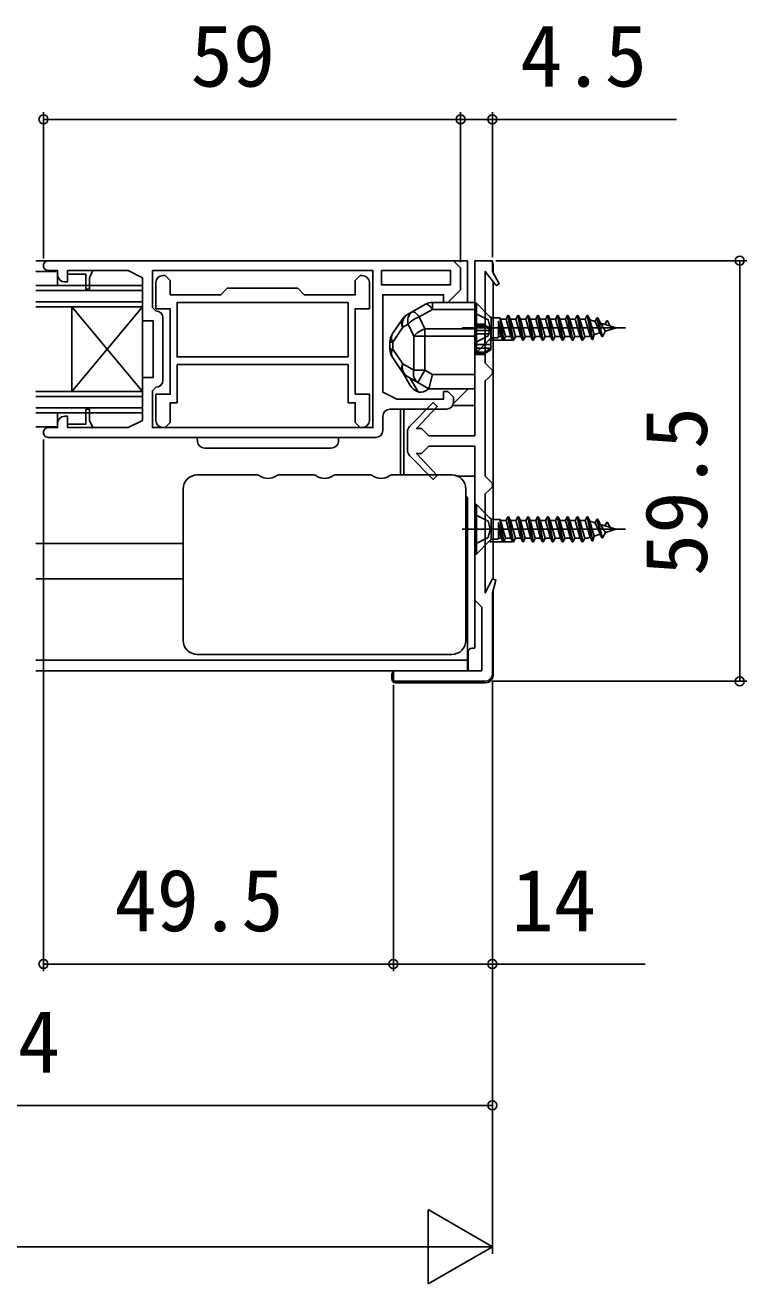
# Model space of a CAD drawing. Units: millimetres, scale not verified. Extents: x -525 to 525, y -782 to 777.
# Drawn here: x 138.9 to 241, y 87.4 to 265.5 of the extents above; entities that cross this region are included whole.
import ezdxf
from ezdxf.enums import TextEntityAlignment as Align

# ---------------------------------------------------------------- set-up
doc = ezdxf.new("R2010")
doc.units = ezdxf.units.MM
doc.header["$LTSCALE"] = 4
for name, color, linetype in [('0-2_YKK_11', 7, 'Continuous'), ('0-3_YKK_12', 2, 'Continuous'), ('0-4_YKK_13', 4, 'Continuous'), ('0-6_YKK_D', 6, 'Continuous')]:
    doc.layers.add(name, color=color, linetype=linetype)
doc.styles.add('ＭＳ ゴシック', font='')
doc.styles.get('ＭＳ ゴシック').set_extended_font_data('MS Gothic')

msp = doc.modelspace()

# ---------------------------------------------------------------- linework, layer by layer
at = {"layer": '0-2_YKK_11'}
for p, q in [((158.4, 215.234), (158.4, 224.034)), ((198.5, 211.134), (190.5, 211.134)), ((189.5, 210.134), (189.5, 208.134)), ((188.5, 207.134), (142.2, 207.134)), ((193, 207.975), (193, 205.293))]:
    msp.add_line(p, q, dxfattribs=at)
for points in [[(142.2, 232.134), (199.5, 232.134), (200.5, 231.134), (200.5, 228.034), (198.7, 226.234), (198.1, 226.234), (198.1, 227.334), (189.5, 227.334), (189.5, 213.534), (191.5, 212.534), (198.1, 212.534), (198.1, 213.634), (198.7, 213.634), (199.5, 212.834), (199.5, 212.134)], [(202.5, 232.134), (202.5, 207.384), (196, 207.384), (195.5, 207.884), (195, 208.384), (194.282, 208.384), (197.196, 211.516), (196.618, 212.068), (193.286, 208.676)], [(205, 173.634), (205, 185.134), (205.498, 186.944), (205.04, 187.124), (204, 185.134), (204, 199.134), (204.5, 199.634), (205, 200.134), (205, 200.634), (204.5, 201.134), (204, 201.634), (204, 215.134), (204.5, 215.634), (205, 216.134), (205, 216.634), (204.5, 217.134), (204, 217.634), (204, 230.634), (205.563, 228.617), (205.977, 228.89), (205, 230.634), (205, 232.134), (202.5, 232.134)], [(143.5, 230.134), (143.5, 230.734), (142.2, 230.734)], [(144.5, 210.134), (144.9, 210.134), (144.9, 209.034), (147.5, 209.034), (147.5, 211.134), (148, 211.134), (148, 209.534), (148.5, 208.534), (153.5, 208.534), (155.5, 209.534), (155.5, 215.634), (157, 215.634), (157, 223.634), (155.5, 223.634), (155.5, 229.734), (153.5, 230.734), (148.5, 230.734), (148, 229.734), (148, 228.134), (147.5, 228.134), (147.5, 230.234), (144.9, 230.234), (144.9, 229.134), (144.5, 229.134)], [(156.9, 230.734), (188.1, 230.734), (188.1, 208.534), (156.9, 208.534), (156.9, 213.734), (157.4, 214.234)], [(157.4, 225.034), (156.9, 225.534), (156.9, 230.734)], [(186.6, 230.034), (186.3, 230.034), (185.6, 229.334), (185.6, 227.334), (178.4, 227.334), (177.5, 228.234), (167.5, 228.234), (166.6, 227.334), (159.4, 227.334), (159.4, 229.334), (158.7, 230.034), (158.4, 230.034)], [(157.4, 229.034), (157.4, 225.334), (159.4, 225.334), (159.4, 213.234), (157.4, 213.234), (157.4, 209.534)], [(187.6, 209.534), (187.6, 213.234), (185.6, 213.234), (185.6, 225.334), (187.6, 225.334), (187.6, 229.034)], [(158.4, 208.534), (158.7, 208.534), (159.4, 209.234), (159.4, 212.034), (160.4, 212.034), (160.4, 217.434)], [(160.4, 217.434), (184.6, 217.434), (184.6, 212.034), (185.6, 212.034), (185.6, 209.234), (186.3, 208.534), (186.6, 208.534)], [(142.2, 208.534), (143.5, 208.534), (143.5, 209.134)], [(193.286, 204.593), (196.618, 201.2), (197.196, 201.753), (194.282, 204.884), (195, 204.884), (195.5, 205.384), (196, 205.884), (202.5, 205.884), (202.5, 184.134), (203, 183.634), (203.5, 183.134), (203.5, 174.134), (191, 174.134), (191, 172.634), (204, 172.634)]]:
    msp.add_lwpolyline(points, dxfattribs=at)
for points in [[(148.5, 230.734), (144.9, 230.734), (144.9, 230.234), (147.5, 230.234), (147.5, 228.134), (148, 228.134), (148, 229.734)], [(189.3, 230.734), (199.1, 230.734), (199.1, 228.734), (189.3, 228.734)], [(184.6, 226.234), (160.4, 226.234), (160.4, 218.534), (184.6, 218.534)], [(148.5, 208.534), (144.9, 208.534), (144.9, 209.034), (147.5, 209.034), (147.5, 211.134), (148, 211.134), (148, 209.534)]]:
    msp.add_lwpolyline(points, close=True, dxfattribs=at)
for centre, radius, start, end in [((142.2, 231.434), 0.7, 89.99999, 270.00001), ((144.5, 230.134), 1, 180.00001, 269.99999), ((158.4, 229.034), 1, 90.00001, 179.99999), ((186.6, 229.034), 1, 0.00001, 89.99999), ((157.4, 224.034), 1, 0.00001, 89.99999), ((157.4, 215.234), 1, 270.00001, 359.99999), ((198.5, 212.134), 1, 270.00001, 359.99999), ((190.5, 210.134), 1, 90.00001, 179.99999), ((142.2, 207.834), 0.7, 89.99999, 270.00001), ((144.5, 209.134), 1, 90.00001, 179.99999), ((158.4, 209.534), 1, 180.00001, 269.99999), ((186.6, 209.534), 1, 270.00001, 359.99999), ((194, 207.975), 1, 135.51576, 180.00003), ((188.5, 208.134), 1, 270.00001, 359.99999), ((194, 205.293), 1, 179.99997, 224.48424), ((204, 173.634), 1, 270.00001, 359.99999)]:
    msp.add_arc(centre, radius, start, end, dxfattribs=at)
at = {"layer": '0-3_YKK_12'}
for p, q in [((201.5, 232.134), (140.41, 232.134)), ((201.5, 226.234), (201.5, 232.134)), ((140.41, 230.634), (143.3, 230.634)), ((143.5, 228.634), (143.5, 230.234)), ((155.5, 228.634), (140.41, 228.634)), ((155.5, 210.634), (155.5, 228.634)), ((155.5, 227.934), (140.41, 227.934)), ((155.5, 226.334), (140.41, 226.334)), ((155.5, 225.634), (140.41, 225.634)), ((145.5, 213.634), (145.5, 225.634)), ((145.5, 213.634), (155.5, 225.634)), ((145.5, 225.634), (155.5, 213.634)), ((199.5, 211.934), (201.5, 213.934)), ((201.5, 213.934), (201.5, 214.034)), ((155.5, 213.634), (140.41, 213.634)), ((155.5, 212.934), (140.41, 212.934)), ((199.5, 211.934), (199.479, 211.934)), ((155.5, 211.334), (140.41, 211.334)), ((155.5, 210.634), (140.41, 210.634)), ((143.5, 209.147), (143.501, 210.634)), ((192, 211.134), (192, 201.834)), ((140.41, 208.634), (143.3, 208.634)), ((201.26, 198.874), (201.5, 198.634)), ((201.5, 184.034), (201.5, 198.634)), ((161.26, 192.134), (140.41, 192.134)), ((201.5, 192.134), (201.26, 192.134)), ((161.26, 187.134), (140.41, 187.134)), ((201.5, 187.134), (201.26, 187.134)), ((201.5, 174.134), (201.5, 184.034)), ((140.41, 175.634), (201.5, 175.634)), ((140.41, 174.134), (191.498, 174.134))]:
    msp.add_line(p, q, dxfattribs=at)
at = {"layer": '0-4_YKK_13'}
for p, q in [((202.5, 211.634), (202.5, 232.134)), ((202.5, 232.134), (204.6, 232.134)), ((205.1, 231.634), (205.1, 230.456)), ((205.1, 229.215), (205.1, 228.234)), ((205.1, 227.234), (205.1, 228.234)), ((202.5, 226.234), (196.531, 226.234)), ((196.531, 226.234), (196.531, 225.257)), ((202.5, 225.257), (202.5, 226.234)), ((205.1, 227.234), (205.1, 218.734)), ((194.66, 224.188), (196.531, 225.257)), ((196.531, 225.257), (202.5, 225.257)), ((204.615, 224.269), (202.75, 226.134)), ((219.1, 221.004), (218.4, 224.384)), ((218.5, 224.384), (219.2, 221.004)), ((192.238, 223.842), (190.835, 221.738)), ((190.938, 220.629), (192.34, 222.732)), ((192.34, 222.732), (193.098, 223.166)), ((193.098, 223.166), (193.899, 221.484)), ((223.846, 222.634), (200.712, 222.634)), ((202.5, 223.184), (203.784, 223.184)), ((203.784, 222.971), (202.5, 222.971)), ((202.5, 222.888), (203.934, 222.888)), ((203.784, 223.184), (203.784, 222.971)), ((203.934, 223.034), (204.8, 222.534)), ((203.934, 223.034), (203.934, 222.888)), ((203.934, 222.888), (204.8, 222.333)), ((204.85, 221.234), (204.85, 224.034)), ((205.85, 222.757), (206.234, 221.394)), ((206.082, 224.034), (206.618, 220.921)), ((206.165, 223.874), (206.865, 221.394)), ((206.934, 223.874), (207.634, 221.394)), ((218.134, 223.874), (218.834, 221.514)), ((219.534, 223.541), (220.234, 221.942)), ((219.8, 224.051), (220.5, 221.432)), ((219.9, 224.051), (220.6, 221.432)), ((220.284, 223.312), (220.984, 222.171)), ((195.461, 222.507), (195.461, 221.484)), ((195.461, 221.484), (202.5, 221.484)), ((204.8, 222.284), (202.5, 222.284)), ((202.5, 221.784), (203.934, 221.784)), ((202.5, 221.484), (202.5, 216.034)), ((202.75, 219.134), (204.615, 221)), ((203.934, 221.784), (203.934, 220.284)), ((207.794, 220.884), (204.664, 220.884)), ((204.8, 222.333), (204.8, 222.534)), ((204.8, 222.284), (204.8, 222.333)), ((204.8, 221.784), (204.8, 222.284)), ((207.9, 220.884), (208, 220.884)), ((209.034, 221.394), (208.265, 221.394)), ((209.3, 220.884), (209.4, 220.884)), ((210.434, 221.394), (209.665, 221.394)), ((210.7, 220.884), (210.8, 220.884)), ((211.834, 221.394), (211.065, 221.394)), ((212.1, 220.884), (212.2, 220.884)), ((213.234, 221.394), (212.465, 221.394)), ((213.5, 220.884), (213.6, 220.884)), ((214.634, 221.394), (213.865, 221.394)), ((214.9, 220.884), (215, 220.884)), ((216.034, 221.394), (215.265, 221.394)), ((216.3, 220.884), (216.4, 220.884)), ((217.434, 221.394), (216.665, 221.394)), ((217.7, 220.884), (217.8, 220.884)), ((218.324, 221.394), (218.065, 221.394)), ((190.5, 220.629), (190.5, 219.64)), ((190.938, 220.629), (190.5, 220.629)), ((190.938, 219.64), (190.5, 219.64)), ((190.938, 219.64), (190.938, 220.629)), ((192.34, 217.537), (190.938, 219.64)), ((202.5, 220.284), (203.934, 220.284)), ((202.5, 219.784), (204.8, 219.784)), ((202.5, 219.18), (203.934, 219.18)), ((203.784, 219.098), (202.5, 219.098)), ((203.784, 219.098), (203.784, 218.884)), ((203.934, 220.284), (204.8, 220.284)), ((204.8, 219.735), (203.934, 219.18)), ((204.8, 219.534), (203.934, 219.034)), ((203.934, 219.18), (203.934, 219.034)), ((204.8, 219.784), (204.8, 220.284)), ((204.8, 219.735), (204.8, 219.784)), ((204.8, 219.534), (204.8, 219.735)), ((190.835, 218.531), (192.238, 216.427)), ((193.899, 216.646), (192.34, 217.537)), ((203.784, 218.884), (202.5, 218.884)), ((205.1, 217.734), (205.1, 218.734)), ((205.1, 217.734), (205.1, 198.534)), ((192.384, 216.234), (193.392, 214.489)), ((192.909, 215.8), (194.469, 214.909)), ((194.486, 213.593), (193.361, 215.542)), ((195.461, 216.646), (193.899, 216.646)), ((195.461, 216.646), (194.469, 214.909)), ((196.531, 216.034), (195.461, 216.646)), ((202.5, 216.034), (196.531, 216.034)), ((194.469, 214.909), (196, 214.034)), ((194.998, 213.534), (194.698, 213.534)), ((192.5, 211.134), (192.5, 208.427)), ((202.5, 211.634), (199.366, 211.634)), ((192.5, 208.427), (192.5, 204.841)), ((182.251, 207.134), (183.25, 207.134)), ((183.25, 207.134), (183.215, 206.573)), ((182.217, 205.634), (164.282, 205.634)), ((192.5, 204.841), (192.5, 201.834)), ((163.26, 201.834), (171.588, 201.834)), ((174.931, 201.834), (179.588, 201.834)), ((182.931, 201.834), (187.588, 201.834)), ((190.931, 201.834), (199.26, 201.834)), ((200.131, 201.634), (202.5, 201.634)), ((202.5, 196.236), (202.5, 201.634)), ((161.26, 195.857), (161.26, 199.834)), ((201.26, 199.834), (201.26, 195.857)), ((205.1, 197.534), (205.1, 198.534)), ((204.615, 195.769), (202.75, 197.634)), ((205.1, 197.534), (205.1, 188.534)), ((161.26, 182.412), (161.26, 195.857)), ((223.846, 194.134), (200.712, 194.134)), ((201.26, 195.857), (201.26, 182.412)), ((204.85, 192.734), (204.85, 195.534)), ((205.85, 194.257), (206.234, 192.894)), ((206.082, 195.534), (206.618, 192.421)), ((206.165, 195.374), (206.865, 192.894)), ((206.934, 195.374), (207.634, 192.894)), ((218.134, 195.374), (218.834, 193.014)), ((219.1, 192.504), (218.4, 195.884)), ((218.5, 195.884), (219.2, 192.504)), ((219.534, 195.041), (220.234, 193.442)), ((219.8, 195.551), (220.5, 192.932)), ((219.9, 195.551), (220.6, 192.932)), ((220.284, 194.812), (220.984, 193.671)), ((202.75, 190.634), (204.615, 192.5)), ((207.794, 192.384), (204.664, 192.384)), ((207.9, 192.384), (208, 192.384)), ((209.034, 192.894), (208.265, 192.894)), ((209.3, 192.384), (209.4, 192.384)), ((210.434, 192.894), (209.665, 192.894)), ((210.7, 192.384), (210.8, 192.384)), ((211.834, 192.894), (211.065, 192.894)), ((212.1, 192.384), (212.2, 192.384)), ((213.234, 192.894), (212.465, 192.894)), ((213.5, 192.384), (213.6, 192.384)), ((214.634, 192.894), (213.865, 192.894)), ((214.9, 192.384), (215, 192.384)), ((216.034, 192.894), (215.265, 192.894)), ((216.3, 192.384), (216.4, 192.384)), ((217.434, 192.894), (216.665, 192.894)), ((217.7, 192.384), (217.8, 192.384)), ((218.324, 192.894), (218.065, 192.894)), ((205.1, 187.534), (205.1, 188.534)), ((205.1, 187.534), (205.1, 187.184)), ((205.1, 185.498), (205.1, 173.433)), ((202.5, 177.334), (202.5, 184.036)), ((161.26, 178.434), (161.26, 182.412)), ((201.26, 182.412), (201.26, 178.434)), ((199.26, 176.434), (163.26, 176.434)), ((201.6, 176.834), (201.6, 174.334)), ((202.5, 177.334), (202.1, 177.334)), ((190.8, 172.933), (190.8, 173.634)), ((191.3, 174.134), (201.6, 174.134)), ((201.6, 174.334), (201.6, 174.134)), ((204.101, 172.434), (191.299, 172.434))]:
    msp.add_line(p, q, dxfattribs=at)
for points in [[(195.538, 225.971), (193.668, 224.902), (192.909, 224.469)], [(193.668, 224.902), (193.745, 224.924), (193.841, 224.913), (193.952, 224.867), (194.076, 224.789), (194.212, 224.68), (194.357, 224.542), (194.507, 224.377), (194.66, 224.188)], [(195.538, 225.971), (195.616, 225.993), (195.711, 225.981), (195.822, 225.936), (195.947, 225.858), (196.083, 225.749), (196.227, 225.61), (196.377, 225.446), (196.531, 225.257)], [(202.5, 221.484), (202.5, 222.507), (202.5, 225.257)], [(202.5, 220.534), (204.415, 221.489), (204.7, 222.634), (204.415, 223.779), (202.5, 224.734)], [(205.181, 224.034), (206.082, 224.034), (206.165, 223.874), (206.934, 223.874), (207.2, 224.384), (207.3, 224.384), (207.565, 223.874), (208.265, 221.394), (208, 220.884), (207.3, 224.384)], [(206.445, 220.989), (206.618, 220.921), (206.865, 221.394), (207.634, 221.394), (207.9, 220.884), (207.2, 224.384)], [(208.6, 224.384), (208.334, 223.874), (207.565, 223.874)], [(208.334, 223.874), (209.034, 221.394), (209.3, 220.884), (208.6, 224.384), (208.7, 224.384), (209.4, 220.884), (209.665, 221.394), (208.965, 223.874), (208.7, 224.384)], [(208.965, 223.874), (209.734, 223.874), (210, 224.384), (210.1, 224.384), (210.365, 223.874), (211.065, 221.394), (210.8, 220.884), (210.1, 224.384)], [(210, 224.384), (210.7, 220.884), (210.434, 221.394), (209.734, 223.874)], [(210.365, 223.874), (211.134, 223.874), (211.4, 224.384), (211.5, 224.384), (211.765, 223.874), (212.465, 221.394), (212.2, 220.884), (211.5, 224.384)], [(211.4, 224.384), (212.1, 220.884), (211.834, 221.394), (211.134, 223.874)], [(211.765, 223.874), (212.534, 223.874), (212.8, 224.384), (212.9, 224.384), (213.165, 223.874), (213.865, 221.394), (213.6, 220.884), (212.9, 224.384)], [(212.8, 224.384), (213.5, 220.884), (213.234, 221.394), (212.534, 223.874)], [(213.165, 223.874), (213.934, 223.874), (214.2, 224.384), (214.3, 224.384), (214.565, 223.874), (215.265, 221.394), (215, 220.884), (214.3, 224.384)], [(214.2, 224.384), (214.9, 220.884), (214.634, 221.394), (213.934, 223.874)], [(214.565, 223.874), (215.334, 223.874), (215.6, 224.384), (215.7, 224.384), (215.965, 223.874), (216.665, 221.394), (216.4, 220.884), (215.7, 224.384)], [(215.6, 224.384), (216.3, 220.884), (216.034, 221.394), (215.334, 223.874)], [(215.965, 223.874), (216.734, 223.874), (217, 224.384), (217.1, 224.384), (217.365, 223.874), (218.065, 221.394), (217.8, 220.884), (217.1, 224.384)], [(217, 224.384), (217.7, 220.884), (217.434, 221.394), (216.734, 223.874)], [(218.795, 223.767), (219.534, 223.541), (219.8, 224.051), (219.9, 224.051), (220.284, 223.312), (222.5, 222.634), (220.984, 222.171), (220.6, 221.432), (220.5, 221.432), (220.234, 221.942), (219.384, 221.682), (218.765, 223.874), (218.5, 224.384), (218.4, 224.384), (218.134, 223.874), (217.365, 223.874)], [(202.5, 222.507), (195.461, 222.507), (194.66, 224.188)], [(203.784, 222.971), (203.811, 222.972), (203.836, 222.975), (203.868, 222.983), (203.902, 222.997), (203.931, 223.025), (203.934, 223.034)], [(205.181, 221.234), (205.757, 221.234), (205.85, 221.394), (205.85, 223.574), (206.445, 220.989), (206.234, 221.394), (205.85, 221.394)], [(220.934, 223.113), (221.2, 223.623), (221.3, 223.623), (221.684, 222.884)], [(195.461, 216.646), (195.461, 221.484), (193.899, 221.484), (193.899, 216.646)], [(204.8, 220.284), (204.8, 221.784), (203.934, 221.784)], [(218.558, 221.429), (218.834, 221.514), (219.1, 221.004), (219.2, 221.004), (219.384, 221.682)], [(203.934, 219.034), (203.922, 219.057), (203.906, 219.069), (203.863, 219.087), (203.837, 219.093), (203.805, 219.097), (203.784, 219.098)], [(196.531, 216.034), (196, 214.034), (202.5, 214.034), (202.5, 216.034)], [(163.284, 206.573), (163.25, 207.134), (164.248, 207.134)], [(202.5, 192.034), (204.415, 192.989), (204.7, 194.134), (204.415, 195.279), (202.5, 196.234)], [(205.181, 195.534), (206.082, 195.534), (206.165, 195.374), (206.934, 195.374), (207.2, 195.884), (207.3, 195.884), (207.565, 195.374), (208.265, 192.894), (208, 192.384), (207.3, 195.884)], [(205.181, 192.734), (205.757, 192.734), (205.85, 192.894), (205.85, 195.074), (206.445, 192.489), (206.234, 192.894), (205.85, 192.894)], [(206.445, 192.489), (206.618, 192.421), (206.865, 192.894), (207.634, 192.894), (207.9, 192.384), (207.2, 195.884)], [(208.6, 195.884), (208.334, 195.374), (207.565, 195.374)], [(208.334, 195.374), (209.034, 192.894), (209.3, 192.384), (208.6, 195.884), (208.7, 195.884), (209.4, 192.384), (209.665, 192.894), (208.965, 195.374), (208.7, 195.884)], [(208.965, 195.374), (209.734, 195.374), (210, 195.884), (210.1, 195.884), (210.365, 195.374), (211.065, 192.894), (210.8, 192.384), (210.1, 195.884)], [(210, 195.884), (210.7, 192.384), (210.434, 192.894), (209.734, 195.374)], [(210.365, 195.374), (211.134, 195.374), (211.4, 195.884), (211.5, 195.884), (211.765, 195.374), (212.465, 192.894), (212.2, 192.384), (211.5, 195.884)], [(211.4, 195.884), (212.1, 192.384), (211.834, 192.894), (211.134, 195.374)], [(211.765, 195.374), (212.534, 195.374), (212.8, 195.884), (212.9, 195.884), (213.165, 195.374), (213.865, 192.894), (213.6, 192.384), (212.9, 195.884)], [(212.8, 195.884), (213.5, 192.384), (213.234, 192.894), (212.534, 195.374)], [(213.165, 195.374), (213.934, 195.374), (214.2, 195.884), (214.3, 195.884), (214.565, 195.374), (215.265, 192.894), (215, 192.384), (214.3, 195.884)], [(214.2, 195.884), (214.9, 192.384), (214.634, 192.894), (213.934, 195.374)], [(214.565, 195.374), (215.334, 195.374), (215.6, 195.884), (215.7, 195.884), (215.965, 195.374), (216.665, 192.894), (216.4, 192.384), (215.7, 195.884)], [(215.6, 195.884), (216.3, 192.384), (216.034, 192.894), (215.334, 195.374)], [(215.965, 195.374), (216.734, 195.374), (217, 195.884), (217.1, 195.884), (217.365, 195.374), (218.065, 192.894), (217.8, 192.384), (217.1, 195.884)], [(217, 195.884), (217.7, 192.384), (217.434, 192.894), (216.734, 195.374)], [(218.795, 195.267), (219.534, 195.041), (219.8, 195.551), (219.9, 195.551), (220.284, 194.812), (222.5, 194.134), (220.984, 193.671), (220.6, 192.932), (220.5, 192.932), (220.234, 193.442), (219.384, 193.182), (218.765, 195.374), (218.5, 195.884), (218.4, 195.884), (218.134, 195.374), (217.365, 195.374)], [(220.934, 194.613), (221.2, 195.123), (221.3, 195.123), (221.684, 194.384)], [(218.558, 192.929), (218.834, 193.014), (219.1, 192.504), (219.2, 192.504), (219.384, 193.182)]]:
    msp.add_lwpolyline(points, dxfattribs=at)
for points in [[(202.75, 219.134), (202.5, 219.134), (202.5, 226.134), (202.75, 226.134)], [(202.75, 190.634), (202.5, 190.634), (202.5, 197.634), (202.75, 197.634)]]:
    msp.add_lwpolyline(points, close=True, dxfattribs=at)
for centre, radius, start, end in [((204.6, 231.634), 0.5, 0, 90), ((196.531, 224.234), 2, 90, 119.74488), ((193.902, 222.732), 2, 119.74488, 146.30993), ((193.809, 223.212), 1.546, 125.60247, 198.08496), ((194.568, 223.645), 1.546, 125.60247, 198.08496), ((193.186, 223.37), 1.059, 153.53555, 217.00781), ((195.806, 220.735), 3.638, 108.35855, 138.09256), ((203.784, 223.034), 0.15, 0, 90), ((205.181, 224.834), 0.8, 224.99999, 269.99998), ((192.5, 220.629), 2, 146.30993, 180), ((191.783, 221.266), 1.059, 153.53555, 217.00781), ((196.607, 219.054), 3.638, 108.35855, 138.09256), ((205.181, 220.434), 0.8, 90, 134.99999), ((218.324, 222.194), 0.8, 269.99998, 286.99998), ((192.5, 219.64), 2, 180, 213.69007), ((191.783, 219.002), 1.059, 142.99219, 206.46445), ((193.186, 216.899), 1.059, 142.99219, 206.46445), ((193.809, 217.057), 1.546, 161.91504, 234.39753), ((203.784, 219.034), 0.15, 270, 0), ((193.902, 217.537), 2, 213.69007, 240.25512), ((195.368, 216.166), 1.546, 161.91504, 234.39753), ((195.124, 215.489), 2, 210, 251.40962), ((194.639, 215.502), 2, 280.36249, 312.83389), ((195.124, 215.489), 2, 251.40962, 257.71285), ((164.282, 206.634), 1, 183.5, 270), ((182.217, 206.634), 1, 270, 356.5), ((163.26, 199.834), 2, 90, 180), ((171.601, 200.834), 1, 56.44269, 90), ((173.26, 203.334), 2, 236.44269, 303.55731), ((174.918, 200.834), 1, 90, 123.55731), ((179.601, 200.834), 1, 56.44269, 90), ((181.26, 203.334), 2, 236.44269, 303.55731), ((182.918, 200.834), 1, 90, 123.55731), ((187.601, 200.834), 1, 56.44269, 90), ((189.26, 203.334), 2, 236.44269, 303.55731), ((190.918, 200.834), 1, 90, 123.55731), ((199.26, 199.834), 2, 0, 90), ((205.181, 196.334), 0.8, 224.99999, 269.99998), ((205.181, 191.934), 0.8, 90, 134.99999), ((218.324, 193.694), 0.8, 269.99998, 286.99998), ((163.26, 178.434), 2, 180, 270), ((199.26, 178.434), 2, 270, 0), ((202.1, 176.834), 0.5, 90, 180)]:
    msp.add_arc(centre, radius, start, end, dxfattribs=at)
for centre, major_axis, ratio, start_param, end_param in [((191.3, 173.634), (-0.501, 0), 0.998135, 4.712389, 6.2831853), ((191.3, 172.935), (0.355, 0.355), 0.99628, 2.358058, 3.9251274), ((204.098, 173.436), (0.71, -0.71), 0.99628, 5.4996506, 7.06672)]:
    msp.add_ellipse(centre, major_axis=major_axis, ratio=ratio, start_param=start_param, end_param=end_param, dxfattribs=at)
at = {"layer": '0-6_YKK_D'}
for p, q in [((141.5, 232.434), (141.5, 253.134)), ((200.5, 231.927), (200.5, 253.134)), ((200.5, 231.927), (200.5, 253.134)), ((205, 232.634), (205, 253.134)), ((141.5, 252.134), (200.5, 252.134)), ((205.5, 232.134), (241, 232.134)), ((240, 232.134), (240, 172.634)), ((141.5, 206.834), (141.5, 131.634)), ((191, 172.134), (191, 131.634)), ((191, 172.134), (191, 131.634)), ((205, 172.634), (205, 131.634)), ((205, 172.634), (205, 91.634)), ((205, 172.634), (241, 172.634)), ((205, 172.634), (205, 111.634)), ((141.5, 132.634), (191, 132.634)), ((80, 112.634), (205, 112.634)), ((205, 92.634), (195.906, 97.884)), ((195.906, 97.884), (195.906, 87.384)), ((-304.5, 92.634), (194.5, 92.634)), ((205, 92.634), (186.813, 92.634)), ((205, 92.634), (195.906, 87.384))]:
    msp.add_line(p, q, dxfattribs=at)
for points in [[(200.5, 252.134), (205, 252.134), (231.05, 252.134)], [(191, 132.634), (205, 132.634), (226.618, 132.634)]]:
    msp.add_lwpolyline(points, dxfattribs=at)
for centre in [(141.5, 252.134), (200.5, 252.134), (200.5, 252.134), (205, 252.134), (240, 232.134), (240, 172.634), (141.5, 132.634), (191, 132.634), (191, 132.634), (205, 132.634), (205, 112.634)]:
    msp.add_circle(centre, 0.637, dxfattribs=at)

# ---------------------------------------------------------------- texts
at = {"layer": '0-6_YKK_D', "style": 'ＭＳ ゴシック'}
for s, p in [('59', (162.306, 254.134)), ('4.5', (208.936, 254.134)), ('49.5', (151.522, 134.634)), ('14', (207.709, 134.634)), ('W4', (131.863, 114.634))]:
    msp.add_text(s, height=8.798, dxfattribs=at).set_placement(p, align=Align.BOTTOM_LEFT)
msp.add_text('59.5', height=8.798, rotation=90, dxfattribs=at).set_placement((238, 187.521), align=Align.BOTTOM_LEFT)

doc.saveas('drawing.dxf')
